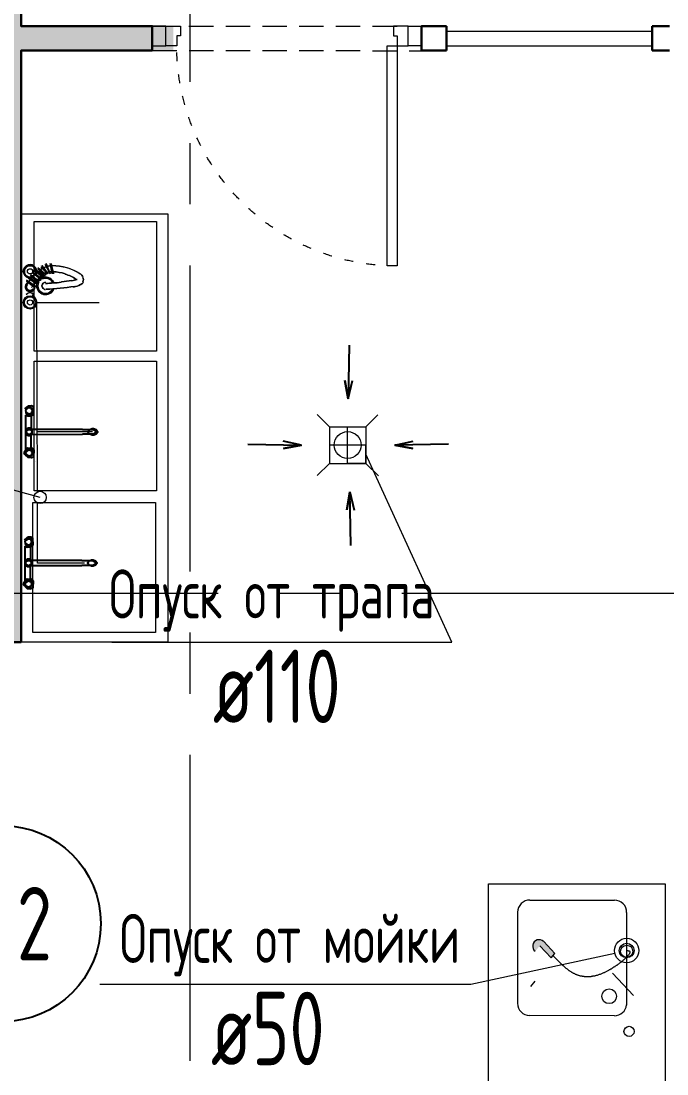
# Model space of a CAD drawing. Header units: millimetres. Extents: x -8689834 to 9419935, y -284943 to 166066.
# Drawn here: x -203923 to -201284, y 110637 to 114938 of the extents above; entities that cross this region are included whole.
import ezdxf
from ezdxf import colors
from ezdxf.entities.mleader import LeaderData, LeaderLine
from ezdxf.enums import TextEntityAlignment as Align
from ezdxf.math import Vec2, Vec3

# ---------------------------------------------------------------- set-up
doc = ezdxf.new("R2010")
doc.units = ezdxf.units.MM
doc.header["$MEASUREMENT"] = 0
for name, pattern in [('ACAD_ISO03W100', [30, 12, -18]), ('ADSK_Штриховая_ш2 п1', [3, 2, -1]), ('CENTER', [2, 1.25, -0.25, 0.25, -0.25])]:
    doc.linetypes.add(name, pattern=pattern)
doc.layers.get('0').update_dxf_attribs({"color": 250, "lineweight": 9})
for name, color, linetype, lineweight in [('АР_Двери', 175, 'Continuous', 18), ('АР_Маркер экспликации', 239, 'Continuous', 13), ('АР_Номер помещения', 1, 'Continuous', 25), ('АР_Оси', 195, 'Continuous', 9), ('АР_Отметки', 250, 'Continuous', 15), ('АР_Перегородки газоблок', 165, 'Continuous', 30), ('АР_Перегородки газоблок_Штрих', 165, 'Continuous', 5), ('АР_Помещения_площадь', 19, 'Continuous', 9), ('АР_тонкая линия', 250, 'Continuous', 0), ('ВК_канализация', 32, 'Continuous', 30), ('Оборудование пищеблок', 250, 'Continuous', 5), ('ТХ_пищеблок', 30, 'Continuous', 20)]:
    doc.layers.add(name, color=color, linetype=linetype, lineweight=lineweight)
doc.layers.add('ТХ_ВК_трапы', color=5, linetype='Continuous')
doc.styles.add('ISOCPEUR', font='isocpeur.ttf', dxfattribs={"width": 0.7})
doc.styles.get("Standard").update_dxf_attribs({"font": 'isocpeur.ttf', "width": 0.7})

# ---------------------------------------------------------------- blocks, each defined once
blk = doc.blocks.new('*U54')
at = {"layer": 'АР_Номер помещения', "color": 7}
blk.add_circle((-5584.6, -1809.9), 400, dxfattribs=at)
at = {"layer": 'АР_Помещения_площадь', "color": 7}
blk.add_line((-2993.7, -3156.3), (-3416, -3156.3), dxfattribs=at)
at = {"color": 7, "style": 'ISOCPEUR', "width": 0.7, "flags": 1}
blk.add_attdef('КАТЕГОРИЯ', (-499.2, -2092.2), '', height=250, dxfattribs=at)
at = {"layer": 'АР_Номер помещения', "color": 7, "style": 'ISOCPEUR', "width": 0.7}
blk.add_attdef('НОМЕР_ПОМЕЩЕНИЯ', text='', height=300, dxfattribs=at).set_placement((-5584.6, -1809.9), align=Align.MIDDLE_CENTER)
at = {"layer": 'АР_Помещения_площадь', "color": 7, "lineweight": 30, "width": 0.7, "flags": 104}
blk.add_attdef('ИМЯ_ПОМЕЩЕНИЯ', text='', height=100, dxfattribs=at).set_placement((157.6, 1217.1), align=Align.MIDDLE_CENTER)
at = {"layer": 'АР_Помещения_площадь', "color": 7, "style": 'ISOCPEUR', "width": 0.7}
blk.add_attdef('ПЛОЩАДЬ_ПОМЕЩЕНИЯ', text='', height=200, dxfattribs=at).set_placement((-2988.8, -2909.8), align=Align.MIDDLE_RIGHT)
blk = doc.blocks.new('*U727')
for points in [[(0, 0), (0, -80), (55, -80), (55, 0), (0, 0)], [(55, -80), (55, 0), (115, 0), (115, -40), (100, -40), (100, -80), (55, -80)], [(1045, -80), (1045, 0), (985, 0), (985, -40), (1000, -40), (1000, -80), (1045, -80)], [(1100, 0), (1100, -80), (1045, -80), (1045, 0), (1100, 0)]]:
    blk.add_lwpolyline(points)
blk.add_lwpolyline([(100, -80), (100, -980), (140, -980), (140, -80)], close=True)
at = {"linetype": 'ACAD_ISO03W100', "ltscale": 3}
blk.add_arc((100, -80), 900, 270, 0, dxfattribs=at)
blk = doc.blocks.new('A$C8adc73d5')
at = {"layer": 'Оборудование пищеблок', "color": 217, "true_color": 0x93278f}
for points in [[(1750, 0), (0, 0), (0, 600), (1750, 600)], [(570.1, 51.5), (40.1, 51.5), (40.1, 551.5), (570.1, 551.5)], [(1148.2, 46.9), (618.2, 46.9), (618.2, 546.9), (1148.2, 546.9)], [(1719.4, 46.3), (1189.4, 46.3), (1189.4, 546.3), (1719.4, 546.3)]]:
    blk.add_lwpolyline(points, close=True, dxfattribs=at)
blk = doc.blocks.new('_DotSmall')
at = {"color": 0, "linetype": 'ByBlock', "const_width": 0.5}
blk.add_lwpolyline([(-0.0625, 0, 1), (0.0625, 0, 1)], format="xyb", close=True, dxfattribs=at)
blk = doc.blocks.new('Трап ТХ')
at = {"layer": 'ТХ_ВК_трапы', "color": 5, "lineweight": 0}
for p, q in [((305243.2, -196674.3), (305292.9, -196724.5)), ((305491.2, -196675.5), (305442.2, -196724.5)), ((305292.9, -196724.5), (305292.9, -196874.5)), ((305292.9, -196724.5), (305442.2, -196724.5)), ((305367.6, -196874.5), (305367.6, -196724.5)), ((305442.2, -196724.5), (305442.2, -196874.5)), ((305442.2, -196799.5), (305292.9, -196799.5)), ((305442.2, -196874.5), (305442.2, -196799.5)), ((305243.2, -196924.3), (305292.9, -196874.5)), ((305292.9, -196874.5), (305442.2, -196874.5)), ((305442.2, -196874.5), (305367.6, -196874.5)), ((305493.2, -196925.5), (305442.2, -196874.5))]:
    blk.add_line(p, q, dxfattribs=at)
blk = doc.blocks.new('A$C985b353d')
at = {"layer": 'ТХ_ВК_трапы', "ltscale": 100}
for p, q in [((6.4, 408.7), (2.2, 189.2)), ((2.2, 189.2), (-11.2, 263.5)), ((-11.2, 263.5), (2.2, 189.2)), ((2.2, 189.2), (19.8, 264.3)), ((-407.4, 3.3), (-187.9, -0.9)), ((-187.9, -0.9), (-263, 16.7)), ((192.3, -0.9), (267.4, 16.7)), ((411.8, 3.3), (192.3, -0.9)), ((-187.9, -0.9), (-262.2, -14.3)), ((-262.2, -14.3), (-187.9, -0.9)), ((192.3, -0.9), (266.6, -14.3)), ((266.6, -14.3), (192.3, -0.9)), ((9.7, -190.8), (-3.8, -265.2)), ((-3.8, -265.2), (9.7, -190.8)), ((13.8, -410.3), (9.7, -190.8)), ((9.7, -190.8), (27.3, -265.9))]:
    blk.add_line(p, q, dxfattribs=at)

msp = doc.modelspace()

# ---------------------------------------------------------------- hatches: boundary and pattern name
at = {"layer": 'АР_Перегородки газоблок_Штрих', "ltscale": 100}
h = msp.add_hatch(dxfattribs=at)
h.set_pattern_fill('AR-CONC', scale=30)
h.set_pattern_definition([(50, (0.09, 1576.72), (215.17805, -18.82564), [22.5, -247.5]), (355, (0.09, 1576.72), (-41.6254, 225.65764), [18, -198]), (100.45144, (18.02, 1575.15), (173.55265, 206.832), [19.12206, -210.34263]), (46.1842, (0.09, 1636.72), (320.1724, -49.65578), [33.75, -371.25]), (96.63564, (26.77, 1632.6), (280.3986, 292.2356), [28.6831, -315.51413]), (351.18416, (0.09, 1636.72), (280.3986, 292.2356), [27, -297]), (21, (30.1, 1621.72), (179.07212, -120.78567), [22.5, -247.5]), (326, (30.1, 1621.72), (72.9946, 217.54501), [18, -198]), (71.45144, (45.02, 1611.66), (252.06671, 96.75935), [19.12206, -210.34263]), (37.5, (0.09, 1576.72), (3.647957, 99.868156), [0, -195.6, 0, -201, 0, -198.75]), (7.5, (0.09, 1576.72), (78.92086, 118.323514), [0, -114.6, 0, -191.1, 0, -75.75]), (327.5, (-66.81, 1576.72), (160.14673, -6.766462), [0, -75, 0, -234, 0, -310.5]), (317.5, (-96.8, 1576.72), (174.95585, 30.031495), [0, -97.5, 0, -155.4, 0, -220.5])])
h.paths.add_polyline_path([(-201293.3, 117094.4), (-201947.8, 117094.3), (-201947.8, 116994.3), (-201293.3, 116994.4)])
h.paths.add_polyline_path([(-203077.8, 117094.3), (-204022.7, 117094.3), (-204022.7, 114793.8), (-205930.8, 114793.8), (-205930.8, 114693.8), (-204022.7, 114693.8), (-204022.7, 112500.4), (-206033.9, 112500.7), (-206033.9, 112400.7), (-203922.6, 112400.4), (-203922.7, 114817.8), (-203300.3, 114817.8), (-203300.3, 114917.8), (-203922.6, 114917.8), (-203922.6, 116994.3), (-203077.8, 116994.3)])
at = {"layer": 'ТХ_пищеблок', "linetype": 'Continuous', "lineweight": 0}
msp.add_hatch(color=7, dxfattribs=at).paths.add_polyline_path([(-201786.7, 111176.5, 1.103083), (-201821.9, 111137.8), (-201803.3, 111160.1), (-201757.3, 111111.3), (-201741.4, 111128.6)])

# ---------------------------------------------------------------- linework, layer by layer
at = {"ltscale": 500}
msp.add_lwpolyline([(-203600.4, 111003.1), (-202085.1, 111003.1), (-201497.2, 111130.3)], dxfattribs=at)
at = {"layer": 'АР_Оси', "color": 7, "linetype": 'CENTER', "ltscale": 1000}
for p, q in [((-203233.8, 135939.9), (-203233.8, 80207.5)), ((-224367.6, 112600.7), (-141189.2, 112600.7))]:
    msp.add_line(p, q, dxfattribs=at)
at = {"layer": 'АР_Перегородки газоблок', "color": 7, "lineweight": 13, "ltscale": 100}
for p, q in [((-202185.3, 114897.8, 0), (-201341.9, 114897.8, 0)), ((-201344.2, 114835.3, 0), (-202185.3, 114835.3, 0))]:
    msp.add_line(p, q, dxfattribs=at)
at = {"layer": 'АР_Перегородки газоблок', "color": 7, "ltscale": 100}
msp.add_line((-203922.7, 112400.4), (-206033.9, 112400.7), dxfattribs=at)
at = {"layer": 'АР_Перегородки газоблок', "color": 7, "ltscale": 100, "elevation": 0}
for points in [[(-203922.7, 116994.3), (-203922.7, 114917.8), (-203386.6, 114917.8), (-203386.6, 114817.8)], [(-202184.2, 114917.8), (-202286.6, 114917.8), (-202286.6, 114817.8)], [(-202184.2, 114917.8), (-202184.2, 114817.8)], [(-201344.2, 114917.8), (-201344.2, 114817.8)], [(-201344.2, 114917.8), (-201273.4, 114917.8)], [(-203922.7, 112400.4), (-203922.7, 114817.8), (-203386.6, 114817.8)], [(-202286.6, 114817.8), (-202184.2, 114817.8)], [(-201344.2, 114817.8), (-201273.4, 114817.8)]]:
    msp.add_lwpolyline(points, dxfattribs=at)
at = {"layer": 'АР_тонкая линия', "color": 7, "linetype": 'ADSK_Штриховая_ш2 п1', "ltscale": 50}
for p, q in [((-203386.7, 114917.8, 0), (-202190.3, 114917.6, 0)), ((-203386.6, 114817.8, 0), (-202190.3, 114817.4, 0))]:
    msp.add_line(p, q, dxfattribs=at)
at = {"layer": 'ВК_канализация', "color": 30, "lineweight": 13, "ltscale": 500, "true_color": 0xf26722}
for points in [[(-203856.1, 113014.9), (-203858.7, 113789), (-203603.3, 113789)], [(-203631.2, 113260.2), (-203857, 113259.5)], [(-203663.3, 112723.6), (-203855.2, 112723.6), (-203856, 112970.7)]]:
    msp.add_lwpolyline(points, dxfattribs=at)
at = {"layer": 'ВК_канализация', "color": 18, "lineweight": 13, "ltscale": 500, "true_color": 0x000000}
for points in [[(-203552.3, 112400.6), (-202162.1, 112400.6), (-202513.9, 113168.5)], [(-203845.2, 112992.4), (-204281.8, 113112.2), (-205797.1, 113112.2)]]:
    msp.add_lwpolyline(points, dxfattribs=at)
at = {"layer": 'ВК_канализация', "color": 30, "lineweight": 13, "ltscale": 500, "true_color": 0xf26722}
for centre, radius in [((-202588.5, 113206), 55), ((-203845.2, 112992.4), 25), ((-201448.2, 111137.7), 25)]:
    msp.add_circle(centre, radius, dxfattribs=at)
at = {"layer": 'ТХ_пищеблок', "color": 7, "linetype": 'ByBlock', "lineweight": -2, "ltscale": 100}
for p, q in [((-203906.9, 113353.9), (-203893.8, 113364.9)), ((-203906.9, 113353.9), (-203893.8, 113364.9)), ((-203904.9, 113349.9), (-203880.8, 113365.9)), ((-203904.9, 113349.9), (-203880.8, 113365.9)), ((-203894.8, 113360.9), (-203903.9, 113350.9)), ((-203894.8, 113360.9), (-203903.9, 113350.9)), ((-203894.8, 113360.9), (-203884.8, 113360.9)), ((-203894.8, 113360.9), (-203884.8, 113360.9)), ((-203880.8, 113365.9), (-203893.8, 113364.9)), ((-203874.9, 113350.9), (-203884.8, 113360.9)), ((-203874.9, 113350.9), (-203884.8, 113360.9)), ((-203871.8, 113362.9), (-203880.8, 113365.9)), ((-203871.8, 113362.9), (-203880.8, 113365.9)), ((-203870.9, 113332.8), (-203871.8, 113362.9)), ((-203870.9, 113332.8), (-203871.8, 113362.9)), ((-203883.9, 113327.9), (-203903.9, 113341.9)), ((-203903.9, 113341.9), (-203901.9, 113330.9)), ((-203883.9, 113327.9), (-203903.9, 113341.9)), ((-203903.9, 113341.9), (-203901.9, 113330.9)), ((-203903.9, 113338.9), (-203894.9, 113328.9)), ((-203903.9, 113338.9), (-203894.9, 113328.9)), ((-203903.9, 113328.9), (-203894.9, 113324.9)), ((-203903.9, 113328.9), (-203894.9, 113324.9)), ((-203903.8, 113190.8), (-203903.9, 113328.9)), ((-203901.9, 113330.9), (-203892.9, 113325.9)), ((-203901.9, 113330.9), (-203892.9, 113325.9)), ((-203894.9, 113328.9), (-203884.9, 113328.9)), ((-203894.9, 113328.9), (-203884.9, 113328.9)), ((-203894.9, 113324.9), (-203883.9, 113325.9)), ((-203894.9, 113324.9), (-203883.9, 113325.9)), ((-203892.9, 113325.9), (-203883.9, 113327.9)), ((-203892.9, 113325.9), (-203883.9, 113327.9)), ((-203884.9, 113328.9), (-203874.9, 113338.9)), ((-203884.9, 113328.9), (-203874.9, 113338.9)), ((-203883.9, 113327.9), (-203880.9, 113324.9)), ((-203883.9, 113327.9), (-203880.9, 113324.9)), ((-203880.9, 113324.9), (-203883.9, 113325.9)), ((-203880.9, 113324.9), (-203883.9, 113325.9)), ((-203881.2, 113325), (-203881.2, 113269.9)), ((-203880.9, 113324.9), (-203870.9, 113332.8)), ((-203880.9, 113324.9), (-203870.9, 113332.8)), ((-203874.9, 113338.9), (-203874.9, 113350.9)), ((-203874.9, 113338.9), (-203874.9, 113350.9)), ((-203896, 113271.9), (-203903, 113264.9)), ((-203896, 113271.9), (-203903, 113264.9)), ((-203893, 113269.9), (-203903, 113262.9)), ((-203893, 113269.9), (-203903, 113262.9)), ((-203895, 113274.9), (-203902, 113265.9)), ((-203895, 113274.9), (-203902, 113265.9)), ((-203885, 113271.9), (-203896, 113271.9)), ((-203885, 113271.9), (-203896, 113271.9)), ((-203885, 113274.9), (-203895, 113274.9)), ((-203885, 113274.9), (-203895, 113274.9)), ((-203893.1, 113269.9), (-203887.2, 113269.9)), ((-203887.2, 113269.9), (-203878, 113262.9)), ((-203878, 113265.9), (-203885, 113274.9)), ((-203878, 113265.9), (-203885, 113274.9)), ((-203878, 113264.9), (-203885, 113271.9)), ((-203878, 113264.9), (-203885, 113271.9)), ((-203672.2, 113270), (-203881.1, 113269.9)), ((-203672.2, 113270), (-203628.2, 113270.1)), ((-203648.1, 113262.1), (-203642.1, 113269.1)), ((-203642.1, 113269.1), (-203632.2, 113273.1)), ((-203632.2, 113273.1), (-203626.2, 113273.1)), ((-203628.2, 113270.1), (-203616.1, 113263.1)), ((-203626.2, 113273.1), (-203616.1, 113269.1)), ((-203616.1, 113269.1), (-203610.1, 113262.1)), ((-203903, 113264.9), (-203903, 113254.9)), ((-203903, 113264.9), (-203903, 113254.9)), ((-203903, 113256.9), (-203893.1, 113249.9)), ((-203903, 113256.9), (-203893.1, 113249.9)), ((-203903, 113254.9), (-203896.1, 113247.9)), ((-203903, 113254.9), (-203896.1, 113247.9)), ((-203902, 113265.9), (-203902, 113253.9)), ((-203902, 113265.9), (-203902, 113253.9)), ((-203902, 113253.9), (-203895.1, 113244.9)), ((-203902, 113253.9), (-203895.1, 113244.9)), ((-203896.1, 113247.9), (-203885.1, 113247.9)), ((-203896.1, 113247.9), (-203885.1, 113247.9)), ((-203895.1, 113244.9), (-203885.1, 113244.9)), ((-203895.1, 113244.9), (-203885.1, 113244.9)), ((-203893.1, 113249.9), (-203887.2, 113249.9)), ((-203887.2, 113249.9), (-203878, 113256.9)), ((-203885.1, 113247.9), (-203878, 113254.9)), ((-203885.1, 113247.9), (-203878, 113254.9)), ((-203885.1, 113244.9), (-203878, 113253.9)), ((-203885.1, 113244.9), (-203878, 113253.9)), ((-203881.2, 113249.9), (-203672.1, 113250)), ((-203881.1, 113194.7), (-203881.2, 113249.9)), ((-203878, 113253.9), (-203878, 113265.9)), ((-203878, 113253.9), (-203878, 113265.9)), ((-203628.1, 113250.1), (-203672.1, 113250)), ((-203648.1, 113258.1), (-203648.1, 113262.1)), ((-203642.1, 113251.1), (-203648.1, 113258.1)), ((-203632.1, 113247.1), (-203642.1, 113251.1)), ((-203626.1, 113247.1), (-203632.1, 113247.1)), ((-203616.1, 113257.1), (-203628.1, 113250.1)), ((-203616.1, 113251.1), (-203626.1, 113247.1)), ((-203616.1, 113263.1), (-203616.1, 113257.1)), ((-203610.1, 113258.1), (-203616.1, 113251.1)), ((-203610.1, 113262.1), (-203610.1, 113258.1)), ((-203903.8, 113190.8), (-203907.7, 113179.8)), ((-203903.8, 113190.8), (-203907.7, 113179.8)), ((-203903.8, 113190.8), (-203894.8, 113194.8)), ((-203903.8, 113190.8), (-203894.8, 113194.8)), ((-203883.8, 113191.8), (-203903.7, 113177.8)), ((-203883.8, 113191.8), (-203903.7, 113177.8)), ((-203903.7, 113180.8), (-203894.8, 113190.8)), ((-203903.7, 113180.8), (-203894.8, 113190.8)), ((-203903.7, 113177.8), (-203901.8, 113188.8)), ((-203903.7, 113177.8), (-203901.8, 113188.8)), ((-203901.8, 113188.8), (-203892.8, 113193.8)), ((-203901.8, 113188.8), (-203892.8, 113193.8)), ((-203894.8, 113194.8), (-203883.8, 113193.8)), ((-203894.8, 113194.8), (-203883.8, 113193.8)), ((-203894.8, 113190.8), (-203884.8, 113190.8)), ((-203894.8, 113190.8), (-203884.8, 113190.8)), ((-203892.8, 113193.8), (-203883.8, 113191.8)), ((-203892.8, 113193.8), (-203883.8, 113191.8)), ((-203884.8, 113190.8), (-203874.7, 113180.9)), ((-203884.8, 113190.8), (-203874.7, 113180.9)), ((-203880.8, 113194.9), (-203883.8, 113193.8)), ((-203883.8, 113191.8), (-203880.8, 113194.9)), ((-203880.8, 113194.9), (-203883.8, 113193.8)), ((-203883.8, 113191.8), (-203880.8, 113194.9)), ((-203880.8, 113194.9), (-203870.8, 113186.9)), ((-203880.8, 113194.9), (-203870.8, 113186.9)), ((-203870.8, 113186.9), (-203871.7, 113156.9)), ((-203870.8, 113186.9), (-203871.7, 113156.9)), ((-203910.7, 113170.7), (-203907.7, 113179.8)), ((-203910.7, 113170.7), (-203907.7, 113179.8)), ((-203906.7, 113165.8), (-203910.7, 113170.7)), ((-203906.7, 113165.8), (-203910.7, 113170.7)), ((-203906.7, 113165.8), (-203903.7, 113167.8)), ((-203906.7, 113165.8), (-203903.7, 113167.8)), ((-203906.7, 113165.8), (-203893.7, 113154.8)), ((-203906.7, 113165.8), (-203893.7, 113154.8)), ((-203905.7, 113176.8), (-203903.7, 113177.8)), ((-203905.7, 113176.8), (-203903.7, 113177.8)), ((-203905.7, 113176.8), (-203904.7, 113169.8)), ((-203905.7, 113176.8), (-203904.7, 113169.8)), ((-203904.7, 113169.8), (-203880.7, 113153.9)), ((-203903.7, 113167.8), (-203904.7, 113169.8)), ((-203904.7, 113169.8), (-203880.7, 113153.9)), ((-203903.7, 113167.8), (-203904.7, 113169.8)), ((-203903.7, 113168.8), (-203903.7, 113180.8)), ((-203903.7, 113168.8), (-203903.7, 113180.8)), ((-203894.7, 113158.8), (-203903.7, 113168.8)), ((-203894.7, 113158.8), (-203903.7, 113168.8)), ((-203894.7, 113158.8), (-203884.7, 113158.8)), ((-203894.7, 113158.8), (-203884.7, 113158.8)), ((-203880.7, 113153.9), (-203893.7, 113154.8)), ((-203874.7, 113168.9), (-203884.7, 113158.8)), ((-203874.7, 113168.9), (-203884.7, 113158.8)), ((-203871.7, 113156.9), (-203880.7, 113153.9)), ((-203871.7, 113156.9), (-203880.7, 113153.9)), ((-203874.7, 113180.9), (-203874.7, 113168.9)), ((-203874.7, 113180.9), (-203874.7, 113168.9)), ((-203909.4, 112818.4), (-203896.4, 112829.4)), ((-203909.4, 112818.4), (-203896.4, 112829.4)), ((-203907.4, 112814.4), (-203883.4, 112830.4)), ((-203907.4, 112814.4), (-203883.4, 112830.4)), ((-203897.4, 112825.4), (-203906.4, 112815.4)), ((-203897.4, 112825.4), (-203906.4, 112815.4)), ((-203886.5, 112792.4), (-203906.4, 112806.4)), ((-203906.4, 112806.4), (-203904.5, 112795.4)), ((-203886.5, 112792.4), (-203906.4, 112806.4)), ((-203906.4, 112806.4), (-203904.5, 112795.4)), ((-203906.4, 112803.4), (-203897.5, 112793.4)), ((-203906.4, 112803.4), (-203897.5, 112793.4)), ((-203904.5, 112795.4), (-203895.5, 112790.4)), ((-203904.5, 112795.4), (-203895.5, 112790.4)), ((-203897.4, 112825.4), (-203887.4, 112825.4)), ((-203897.4, 112825.4), (-203887.4, 112825.4)), ((-203883.4, 112830.4), (-203896.4, 112829.4)), ((-203887.5, 112793.4), (-203877.4, 112803.4)), ((-203887.5, 112793.4), (-203877.4, 112803.4)), ((-203877.4, 112815.4), (-203887.4, 112825.4)), ((-203877.4, 112815.4), (-203887.4, 112825.4)), ((-203883.5, 112789.4), (-203873.5, 112797.4)), ((-203883.5, 112789.4), (-203873.5, 112797.4)), ((-203874.4, 112827.4), (-203883.4, 112830.4)), ((-203874.4, 112827.4), (-203883.4, 112830.4)), ((-203877.4, 112803.4), (-203877.4, 112815.4)), ((-203877.4, 112803.4), (-203877.4, 112815.4)), ((-203873.5, 112797.4), (-203874.4, 112827.4)), ((-203873.5, 112797.4), (-203874.4, 112827.4)), ((-203906.5, 112793.4), (-203897.5, 112789.4)), ((-203906.5, 112793.4), (-203897.5, 112789.4)), ((-203906.3, 112655.3), (-203906.5, 112793.4)), ((-203897.5, 112793.4), (-203887.5, 112793.4)), ((-203897.5, 112793.4), (-203887.5, 112793.4)), ((-203897.5, 112789.4), (-203886.5, 112790.4)), ((-203897.5, 112789.4), (-203886.5, 112790.4)), ((-203895.5, 112790.4), (-203886.5, 112792.4)), ((-203895.5, 112790.4), (-203886.5, 112792.4)), ((-203886.5, 112792.4), (-203883.5, 112789.4)), ((-203886.5, 112792.4), (-203883.5, 112789.4)), ((-203883.5, 112789.4), (-203886.5, 112790.4)), ((-203883.5, 112789.4), (-203886.5, 112790.4)), ((-203883.8, 112789.5), (-203883.7, 112734.4)), ((-203898.6, 112736.4), (-203905.6, 112729.4)), ((-203898.6, 112736.4), (-203905.6, 112729.4)), ((-203895.6, 112734.4), (-203905.6, 112727.4)), ((-203895.6, 112734.4), (-203905.6, 112727.4)), ((-203905.6, 112729.4), (-203905.6, 112719.4)), ((-203905.6, 112729.4), (-203905.6, 112719.4)), ((-203905.6, 112721.4), (-203895.6, 112714.4)), ((-203905.6, 112721.4), (-203895.6, 112714.4)), ((-203905.6, 112719.4), (-203898.6, 112712.4)), ((-203905.6, 112719.4), (-203898.6, 112712.4)), ((-203897.6, 112739.4), (-203904.6, 112730.4)), ((-203897.6, 112739.4), (-203904.6, 112730.4)), ((-203904.6, 112730.4), (-203904.6, 112718.4)), ((-203904.6, 112730.4), (-203904.6, 112718.4)), ((-203904.6, 112718.4), (-203897.6, 112709.4)), ((-203904.6, 112718.4), (-203897.6, 112709.4)), ((-203887.6, 112736.4), (-203898.6, 112736.4)), ((-203887.6, 112736.4), (-203898.6, 112736.4)), ((-203898.6, 112712.4), (-203887.6, 112712.4)), ((-203898.6, 112712.4), (-203887.6, 112712.4)), ((-203887.6, 112739.4), (-203897.6, 112739.4)), ((-203887.6, 112739.4), (-203897.6, 112739.4)), ((-203897.6, 112709.4), (-203887.6, 112709.4)), ((-203897.6, 112709.4), (-203887.6, 112709.4)), ((-203895.6, 112734.5), (-203889.8, 112734.5)), ((-203895.6, 112714.4), (-203889.8, 112714.4)), ((-203889.8, 112734.5), (-203880.6, 112727.5)), ((-203889.8, 112714.4), (-203880.6, 112721.5)), ((-203880.6, 112730.4), (-203887.6, 112739.4)), ((-203880.6, 112730.4), (-203887.6, 112739.4)), ((-203880.6, 112729.4), (-203887.6, 112736.4)), ((-203880.6, 112729.4), (-203887.6, 112736.4)), ((-203887.6, 112712.4), (-203880.6, 112719.4)), ((-203887.6, 112712.4), (-203880.6, 112719.4)), ((-203887.6, 112709.4), (-203880.6, 112718.4)), ((-203887.6, 112709.4), (-203880.6, 112718.4)), ((-203674.7, 112734.6), (-203883.7, 112734.4)), ((-203883.7, 112714.4), (-203674.7, 112714.6)), ((-203883.7, 112659.3), (-203883.7, 112714.4)), ((-203880.6, 112718.4), (-203880.6, 112730.4)), ((-203880.6, 112718.4), (-203880.6, 112730.4)), ((-203674.7, 112734.6), (-203630.7, 112734.6)), ((-203630.7, 112714.6), (-203674.7, 112714.6)), ((-203650.7, 112726.6), (-203644.7, 112733.6)), ((-203650.7, 112722.6), (-203650.7, 112726.6)), ((-203644.7, 112715.6), (-203650.7, 112722.6)), ((-203644.7, 112733.6), (-203634.7, 112737.6)), ((-203634.7, 112711.6), (-203644.7, 112715.6)), ((-203634.7, 112737.6), (-203628.7, 112737.6)), ((-203628.7, 112711.6), (-203634.7, 112711.6)), ((-203630.7, 112734.6), (-203618.7, 112727.6)), ((-203618.7, 112721.6), (-203630.7, 112714.6)), ((-203628.7, 112737.6), (-203618.7, 112733.6)), ((-203618.7, 112715.6), (-203628.7, 112711.6)), ((-203618.7, 112733.6), (-203612.7, 112726.6)), ((-203618.7, 112727.6), (-203618.7, 112721.6)), ((-203612.7, 112722.6), (-203618.7, 112715.6)), ((-203612.7, 112726.6), (-203612.7, 112722.6)), ((-203913.3, 112635.3), (-203910.3, 112644.3)), ((-203913.3, 112635.3), (-203910.3, 112644.3)), ((-203909.3, 112630.3), (-203913.3, 112635.3)), ((-203909.3, 112630.3), (-203913.3, 112635.3)), ((-203906.3, 112655.3), (-203910.3, 112644.3)), ((-203906.3, 112655.3), (-203910.3, 112644.3)), ((-203909.3, 112630.3), (-203906.3, 112632.3)), ((-203909.3, 112630.3), (-203906.3, 112632.3)), ((-203909.3, 112630.3), (-203896.2, 112619.3)), ((-203909.3, 112630.3), (-203896.2, 112619.3)), ((-203908.3, 112641.3), (-203906.3, 112642.3)), ((-203908.3, 112641.3), (-203906.3, 112642.3)), ((-203908.3, 112641.3), (-203907.3, 112634.3)), ((-203908.3, 112641.3), (-203907.3, 112634.3)), ((-203907.3, 112634.3), (-203883.2, 112618.4)), ((-203906.3, 112632.3), (-203907.3, 112634.3)), ((-203907.3, 112634.3), (-203883.2, 112618.4)), ((-203906.3, 112632.3), (-203907.3, 112634.3)), ((-203906.3, 112655.3), (-203897.4, 112659.3)), ((-203906.3, 112655.3), (-203897.4, 112659.3)), ((-203886.3, 112656.4), (-203906.3, 112642.3)), ((-203886.3, 112656.4), (-203906.3, 112642.3)), ((-203906.3, 112645.3), (-203897.3, 112655.3)), ((-203906.3, 112645.3), (-203897.3, 112655.3)), ((-203906.3, 112642.3), (-203904.3, 112653.3)), ((-203906.3, 112642.3), (-203904.3, 112653.3)), ((-203906.3, 112633.3), (-203906.3, 112645.3)), ((-203906.3, 112633.3), (-203906.3, 112645.3)), ((-203897.2, 112623.3), (-203906.3, 112633.3)), ((-203897.2, 112623.3), (-203906.3, 112633.3)), ((-203904.3, 112653.3), (-203895.4, 112658.3)), ((-203904.3, 112653.3), (-203895.4, 112658.3)), ((-203897.4, 112659.3), (-203886.4, 112658.4)), ((-203897.4, 112659.3), (-203886.4, 112658.4)), ((-203897.3, 112655.3), (-203887.3, 112655.4)), ((-203897.3, 112655.3), (-203887.3, 112655.4)), ((-203897.2, 112623.3), (-203887.2, 112623.4)), ((-203897.2, 112623.3), (-203887.2, 112623.4)), ((-203895.4, 112658.3), (-203886.3, 112656.4)), ((-203895.4, 112658.3), (-203886.3, 112656.4)), ((-203887.3, 112655.4), (-203877.3, 112645.4)), ((-203887.3, 112655.4), (-203877.3, 112645.4)), ((-203877.3, 112633.4), (-203887.2, 112623.4)), ((-203877.3, 112633.4), (-203887.2, 112623.4)), ((-203883.4, 112659.4), (-203886.4, 112658.4)), ((-203883.4, 112659.4), (-203886.4, 112658.4)), ((-203886.3, 112656.4), (-203883.4, 112659.4)), ((-203886.3, 112656.4), (-203883.4, 112659.4)), ((-203883.4, 112659.4), (-203873.3, 112651.4)), ((-203883.4, 112659.4), (-203873.3, 112651.4)), ((-203877.3, 112645.4), (-203877.3, 112633.4)), ((-203877.3, 112645.4), (-203877.3, 112633.4)), ((-203873.3, 112651.4), (-203874.2, 112621.4)), ((-203873.3, 112651.4), (-203874.2, 112621.4)), ((-203883.2, 112618.4), (-203896.2, 112619.3)), ((-203874.2, 112621.4), (-203883.2, 112618.4)), ((-203874.2, 112621.4), (-203883.2, 112618.4))]:
    msp.add_line(p, q, dxfattribs=at)
at = {"layer": 'ТХ_пищеблок', "color": 7, "linetype": 'Continuous', "lineweight": 0}
for p, q in [((-201844.1, 111347.3), (-201497.8, 111346.7)), ((-201893.7, 111297.4), (-201894.3, 110925.3)), ((-201448.3, 111296.8), (-201448.9, 110918.2)), ((-201757.3, 111111.3), (-201803.3, 111160.1)), ((-201741.4, 111128.6), (-201787.4, 111177.4)), ((-201757.3, 111111.3), (-201741.4, 111128.6)), ((-201420.1, 110956.6), (-201506.2, 111048.1)), ((-201840.4, 110993.3), (-201821.8, 111015.6)), ((-201498.6, 110874.6), (-201844.3, 110875.2))]:
    msp.add_line(p, q, dxfattribs=at)
at = {"layer": 'ТХ_пищеблок', "color": 7, "lineweight": 0}
for points in [[(-203858.7, 113914.7, 3.349514), (-203876.3, 113890.2, -3.349514)], [(-203863.1, 113918.4, 2.5734), (-203881.6, 113893, -2.5734)], [(-203866.4, 113903.6, 0.121122), (-203863, 113914.1, -0.121122)], [(-203846.2, 113918.9, 0.021049), (-203854.3, 113912.3, -0.021049)], [(-203834.7, 113929.1, 0.030446), (-203844.1, 113923.5, -0.030446)], [(-203818, 113935.6, 0.038822), (-203831.2, 113930.8, -0.038822)], [(-203798.6, 113938.9, 0.043708), (-203814.3, 113936.6, -0.043708)], [(-203742.2, 113906.2, 0.073497), (-203792.9, 113913.7, -0.073497)], [(-203893, 113870.2, 1.879148), (-203867.2, 113851.9, -1.879148)], [(-203878, 113892.1, 0.006878), (-203883.8, 113884.4, -0.006878)], [(-203877, 113894.5, 0.111571), (-203868.7, 113900.5, -0.111571)], [(-203869.7, 113902.6, 0.006867), (-203875.7, 113895.1, -0.006867)], [(-203857.1, 113909.8, 0.020071), (-203864.2, 113902.6, -0.020071)], [(-203853.1, 113875.8, 0.071497), (-203857.3, 113866.4, -0.071497)], [(-203849.6, 113873.5, 1.108707), (-203793, 113845.6, -1.108707)], [(-203843.4, 113886, 0.071236), (-203850.8, 113879, -0.071236)], [(-203840.4, 113882.9, 0.075801), (-203847.5, 113876.5, -0.075801)], [(-203790.5, 113872.6, 0.423103), (-203839.7, 113888.3, -0.423103)], [(-203794.7, 113871.4, 0.413779), (-203837.5, 113884.7, -0.413779)], [(-203822.7, 113871.4, 1.000049), (-203822.7, 113841.8, -1.000049)], [(-203822.7, 113866.2, 0.008531), (-203759.1, 113871, -0.008531)], [(-203757.5, 113873.4, 0.021688), (-203715.8, 113879.1, -0.021688)], [(-203697.6, 113883.7, 0.086562), (-203743.2, 113904.6, -0.086562)], [(-203714.9, 113877.3, 0.048642), (-203693.9, 113883, -0.048642)], [(-203678.1, 113862.3, 0.128446), (-203668.1, 113871.9, -0.128446)], [(-203670.8, 113872.6, 0.263202), (-203670.7, 113891.3, -0.263202)], [(-203895, 113869.2, 1.639573), (-203867.3, 113849.7, -1.639573)], [(-203870.9, 113821.4, 0.502962), (-203901.5, 113821.4, -0.502962)], [(-203858.2, 113862.6, 0.921844), (-203788.7, 113845, -0.921844)], [(-203820.2, 113842.6, 0.030153), (-203705.8, 113854.5, -0.030153)], [(-203708.1, 113851.8, 0.076793), (-203679.4, 113861.5, -0.076793)]]:
    msp.add_lwpolyline(points, format="xyb", close=True, dxfattribs=at)
for points in [[(-203841.8, 113888.3), (-203875.6, 113913.7)], [(-203867.2, 113917.9), (-203833.3, 113892.6)], [(-203829.1, 113896.8), (-203862.9, 113922.2)], [(-203820.6, 113901), (-203854.5, 113930.6)], [(-203854.5, 113926.4), (-203824.8, 113896.8)], [(-203841.8, 113934.9), (-203816.4, 113905.3)], [(-203812.2, 113905.3), (-203837.5, 113939.1)], [(-203803.7, 113905.3), (-203820.6, 113947.6), (-203803.7, 113905.3), (-203824.8, 113943.3)], [(-203807.9, 113913.7), (-203812.2, 113913.7), (-203816.4, 113909.5), (-203812.2, 113913.7)], [(-203803.7, 113947.6), (-203795.2, 113905.3)], [(-203799.5, 113913.7), (-203803.7, 113913.7)], [(-203791, 113905.3), (-203799.5, 113947.6)], [(-203862.9, 113854.5), (-203901, 113879.9)], [(-203901, 113875.6), (-203867.2, 113850.2)], [(-203854.5, 113867.2), (-203892.5, 113892.6)], [(-203892.5, 113888.3), (-203858.7, 113862.9)], [(-203850.2, 113875.6), (-203884.1, 113901)], [(-203884.1, 113896.8), (-203850.2, 113871.4)], [(-203875.6, 113909.5), (-203841.8, 113884.1)], [(-203858.7, 113879.9), (-203862.9, 113871.4)], [(-203850.2, 113888.3), (-203854.5, 113884.1), (-203854.5, 113879.9), (-203854.5, 113884.1)], [(-203841.8, 113896.8), (-203841.8, 113892.6), (-203846, 113892.6), (-203841.8, 113892.6)], [(-203820.6, 113909.5), (-203824.8, 113909.5), (-203829.1, 113905.3), (-203833.3, 113901), (-203837.5, 113901), (-203833.3, 113901), (-203829.1, 113905.3), (-203824.8, 113909.5)], [(-203871.4, 113858.7), (-203879.8, 113850.2), (-203871.4, 113858.7), (-203867.2, 113867.2)], [(-203875.6, 113820.6), (-203867.2, 113807.9)]]:
    msp.add_lwpolyline(points, close=True, dxfattribs=at)
for points in [[(-203867.2, 113922.2), (-203867.2, 113922.2)], [(-203867.2, 113922.2), (-203867.2, 113922.2)], [(-203854.5, 113930.6), (-203854.5, 113930.6)], [(-203854.5, 113930.6), (-203854.5, 113930.6)], [(-203841.8, 113939.1), (-203841.8, 113939.1)], [(-203841.8, 113939.1), (-203841.8, 113939.1)], [(-203820.6, 113943.3), (-203820.6, 113943.3)], [(-203820.6, 113943.3), (-203820.6, 113943.3)], [(-203799.5, 113947.6), (-203799.5, 113947.6)], [(-203799.5, 113947.6), (-203799.5, 113947.6)], [(-203884.1, 113901), (-203884.1, 113901)], [(-203884.1, 113901), (-203884.1, 113901)], [(-203875.6, 113909.5), (-203875.6, 113909.5)], [(-203875.6, 113909.5), (-203875.6, 113909.5)], [(-203850.2, 113875.6), (-203850.2, 113875.6)], [(-203850.2, 113875.6), (-203850.2, 113875.6)], [(-203841.8, 113884.1), (-203841.8, 113884.1)], [(-203841.8, 113884.1), (-203841.8, 113884.1)], [(-203833.3, 113892.6), (-203833.3, 113892.6)], [(-203833.3, 113892.6), (-203833.3, 113892.6)], [(-203824.8, 113901), (-203824.8, 113901)], [(-203824.8, 113901), (-203824.8, 113901)], [(-203812.2, 113905.3), (-203812.2, 113905.3)], [(-203812.2, 113905.3), (-203812.2, 113905.3)], [(-203803.7, 113905.3), (-203803.7, 113905.3)], [(-203803.7, 113905.3), (-203803.7, 113905.3)], [(-203795.2, 113905.3), (-203795.2, 113905.3)], [(-203795.2, 113905.3), (-203795.2, 113905.3)], [(-203867.2, 113854.5), (-203867.2, 113854.5)], [(-203867.2, 113854.5), (-203867.2, 113854.5)], [(-203858.7, 113862.9), (-203858.7, 113862.9)], [(-203858.7, 113862.9), (-203858.7, 113862.9)], [(-203864.8, 113140.5), (-203864.8, 113140.5)], [(-203867.4, 112605), (-203867.4, 112605)]]:
    msp.add_lwpolyline(points, dxfattribs=at)
for points in [[(-203679.7, 113905.3, -0.098402), (-203669.4, 113893.5, 0.098402), (-203680.8, 113904.8, 0.153885), (-203796.7, 113939.1, -0.153885), (-203679.7, 113905.3)], [(-203898.9, 113861.7, -0.016359), (-203886, 113881.4, 0.016359), (-203898.6, 113860.4, 1.000109), (-203873.8, 113844.3, -1.000109), (-203898.9, 113861.7)]]:
    msp.add_lwpolyline(points, format="xyb", dxfattribs=at)
at = {"layer": 'ТХ_пищеблок', "color": 7}
msp.add_lwpolyline([(-202013.1, 109901), (-202013.1, 111413), (-201291.1, 111413), (-201291.1, 109901)], close=True, dxfattribs=at)
at = {"layer": 'ТХ_пищеблок', "color": 7, "linetype": 'Continuous', "lineweight": 0}
msp.add_lwpolyline([(-201448.2, 111141.3), (-201446.2, 111141.3), (-201445.2, 111141.3), (-201443.2, 111141.3), (-201442.2, 111140.3), (-201441.2, 111140.3), (-201439.2, 111140.2), (-201438.2, 111140.2), (-201438.2, 111139.2), (-201437.2, 111139.2), (-201436.2, 111138.2), (-201435.2, 111137.2), (-201435.2, 111136.2), (-201435.2, 111135.2), (-201435.2, 111134.2), (-201435.2, 111133.2), (-201435.2, 111132.2), (-201435.2, 111131.2), (-201436.2, 111130.2), (-201436.2, 111129.2), (-201437.2, 111127.2), (-201438.2, 111126.2), (-201439.2, 111125.2), (-201439.2, 111124.2), (-201440.2, 111122.2), (-201441.2, 111121.3), (-201443.2, 111120.3), (-201444.2, 111118.3), (-201445.2, 111117.3), (-201446.2, 111115.3), (-201448.2, 111114.3), (-201449.2, 111112.3), (-201451.2, 111111.3), (-201453.2, 111109.3), (-201454.2, 111107.3), (-201456.2, 111106.3), (-201458.2, 111104.3), (-201460.2, 111102.3), (-201462.2, 111101.3), (-201464.2, 111099.3), (-201466.2, 111097.3), (-201468.2, 111096.3), (-201470.2, 111094.3), (-201472.2, 111092.3), (-201474.3, 111091.3), (-201477.3, 111089.3), (-201479.3, 111087.3), (-201481.3, 111085.3), (-201484.3, 111084.3), (-201486.3, 111082.3), (-201488.3, 111080.3), (-201491.3, 111079.3), (-201493.3, 111077.3), (-201496.3, 111075.3), (-201498.3, 111073.3), (-201501.3, 111072.3), (-201504.3, 111070.4), (-201506.3, 111069.4), (-201509.3, 111067.4), (-201511.3, 111065.4), (-201514.3, 111064.4), (-201517.3, 111062.4), (-201519.3, 111061.4), (-201522.3, 111059.4), (-201525.3, 111058.4), (-201527.3, 111056.4), (-201530.3, 111055.4), (-201533.3, 111054.4), (-201535.3, 111052.4), (-201538.3, 111051.4), (-201540.3, 111050.4), (-201543.3, 111049.4), (-201546.3, 111048.4), (-201548.3, 111046.4), (-201551.3, 111045.4), (-201553.3, 111044.4), (-201556.3, 111043.4), (-201558.3, 111042.4), (-201561.3, 111042.4), (-201563.3, 111041.4), (-201566.3, 111040.5), (-201568.3, 111039.5), (-201570.3, 111038.5), (-201573.3, 111038.5), (-201575.3, 111037.5), (-201577.3, 111037.5), (-201580.3, 111036.5), (-201582.3, 111036.5), (-201584.3, 111035.5), (-201587.3, 111035.5), (-201589.3, 111034.5), (-201591.3, 111034.5), (-201593.3, 111034.5), (-201595.3, 111033.5), (-201598.3, 111033.5), (-201600.3, 111033.5), (-201602.3, 111033.5), (-201604.3, 111033.5), (-201606.3, 111033.5), (-201608.3, 111033.5), (-201610.3, 111033.5), (-201612.3, 111033.5), (-201614.3, 111033.5), (-201616.3, 111033.5), (-201618.3, 111033.5), (-201620.3, 111033.5), (-201622.3, 111034.5), (-201624.3, 111034.5), (-201626.3, 111034.5), (-201628.3, 111034.6), (-201630.3, 111035.6), (-201632.3, 111035.6), (-201634.3, 111035.6), (-201636.3, 111036.6), (-201637.3, 111036.6), (-201639.3, 111037.6), (-201641.3, 111037.6), (-201643.3, 111038.6), (-201645.3, 111038.6), (-201647.3, 111039.6), (-201648.3, 111040.6), (-201650.3, 111040.6), (-201652.3, 111041.6), (-201654.3, 111042.6), (-201655.3, 111042.6), (-201657.3, 111043.6), (-201659.3, 111044.6), (-201660.3, 111045.6), (-201662.3, 111046.6), (-201664.3, 111046.6), (-201665.3, 111047.6), (-201667.3, 111048.6), (-201669.3, 111049.6), (-201670.3, 111050.6), (-201672.3, 111051.6), (-201673.3, 111052.6), (-201675.3, 111053.6), (-201677.3, 111054.6), (-201678.3, 111055.6), (-201680.3, 111056.6), (-201681.3, 111057.6), (-201683.3, 111058.6), (-201684.3, 111059.6), (-201686.3, 111060.6), (-201687.3, 111061.6), (-201689.3, 111062.7), (-201690.3, 111064.7), (-201692.3, 111065.7), (-201693.3, 111066.7), (-201695.3, 111067.7), (-201696.3, 111068.7), (-201698.3, 111069.7), (-201699.3, 111071.7), (-201701.3, 111072.7), (-201702.3, 111073.7), (-201703.3, 111074.7), (-201705.3, 111076.7), (-201706.3, 111077.7), (-201708.3, 111078.7), (-201709.3, 111079.7), (-201710.3, 111081.7), (-201712.3, 111082.7), (-201713.3, 111083.7), (-201715.3, 111085.7), (-201716.3, 111086.7), (-201717.3, 111087.7), (-201719.3, 111089.7), (-201720.3, 111090.7), (-201721.3, 111091.7), (-201723.2, 111093.7), (-201724.2, 111094.7), (-201725.2, 111095.7), (-201727.2, 111097.7), (-201728.2, 111098.7), (-201729.2, 111099.7), (-201731.2, 111101.7), (-201732.2, 111102.7), (-201733.2, 111103.7), (-201735.2, 111105.7), (-201736.2, 111106.7), (-201737.2, 111107.7), (-201739.2, 111109.7), (-201740.2, 111110.7), (-201741.2, 111111.7), (-201743.2, 111113.7), (-201744.2, 111114.7), (-201745.2, 111115.7), (-201747.2, 111117.7), (-201748.2, 111118.7), (-201749.2, 111119.7)], dxfattribs=at)
at = {"layer": 'ТХ_пищеблок', "color": 7, "lineweight": 0}
for centre, radius in [((-203886.2, 113915.8), 10.6), ((-203886.2, 113915.8), 10.6), ((-203886.2, 113788.9), 27.5), ((-203886.2, 113788.9), 27.5), ((-203886.2, 113788.9), 23.3), ((-203886.2, 113788.9), 23.3), ((-203886.2, 113788.9), 10.6), ((-203886.2, 113788.9), 10.6)]:
    msp.add_circle(centre, radius, dxfattribs=at)
at = {"layer": 'ТХ_пищеблок', "color": 7, "linetype": 'ByBlock', "lineweight": -2, "ltscale": 100}
for centre in [(-203890.4, 113345.9), (-203890.4, 113345.9), (-203890.2, 113173.8), (-203890.2, 113173.8), (-203892.9, 112810.4), (-203892.9, 112810.4), (-203892.8, 112638.3), (-203892.8, 112638.3)]:
    msp.add_circle(centre, 13, dxfattribs=at)
at = {"layer": 'ТХ_пищеблок', "color": 7, "linetype": 'Continuous', "lineweight": 0}
for centre, radius in [((-201448.3, 111140.8), 50), ((-201448.3, 111140.8), 30), ((-201519.7, 110953.9), 30.1), ((-201438.6, 110810.6), 20.7)]:
    msp.add_circle(centre, radius, dxfattribs=at)
for centre, radius, start, end in [((-201843.7, 111297.3), 50, 89.9075, 179.9075), ((-201497.6, 111297.4), 49.3, 359.0797, 90.2504), ((-201806.2, 111158.9), 26.3, 44.6328, 233.3366), ((-201844.3, 110925.2), 50, 179.9076, 269.9075), ((-201498.4, 110924.5), 49.8, 269.8194, 353.5889)]:
    msp.add_arc(centre, radius, start, end, dxfattribs=at)

# ---------------------------------------------------------------- block references
at = {"layer": 'АР_Двери', "color": 7, "xscale": -1}
msp.add_blockref('*U727', (-202286.6, 114917.8, 0), dxfattribs=at)
msp.add_blockref('*U727', (-202286.6, 114917.8, 0), dxfattribs=at)
at = {"layer": 'АР_Маркер экспликации', "color": 7}
ref = msp.add_blockref('*U54', (-198412.5, 113060.6), dxfattribs=at)
ref.add_attrib('НОМЕР_ПОМЕЩЕНИЯ', '152', dxfattribs={"layer": 'АР_Номер помещения', "color": 7, "height": 300, "style": 'ISOCPEUR', "width": 0.7}).set_placement((-203997.1, 111250.7), align=Align.MIDDLE_CENTER)
ref.add_attrib('ПЛОЩАДЬ_ПОМЕЩЕНИЯ', '34.78', dxfattribs={"layer": 'АР_Помещения_площадь', "color": 7, "height": 200, "style": 'ISOCPEUR', "width": 0.7}).set_placement((-201401.2, 110150.8), align=Align.MIDDLE_RIGHT)
at = {"layer": 'АР_тонкая линия', "color": 7, "ltscale": 500}
msp.add_blockref('A$C985b353d', (-202588.5, 113206), dxfattribs=at)
at = {"layer": 'Оборудование пищеблок', "color": 7, "rotation": 90}
msp.add_blockref('A$C8adc73d5', (-203322.7, 112400.7), dxfattribs=at)
at = {"layer": 'ТХ_ВК_трапы', "color": 7}
msp.add_blockref('Трап ТХ', (-507956, 310005.5), dxfattribs=at)

# ---------------------------------------------------------------- texts
at = {"layer": 'ВК_канализация', "color": 18, "ltscale": 100, "true_color": 0x000000, "attachment_point": 4, "style": 'ISOCPEUR'}
for s, insert, char_height, width in [('Опуск от трапа', (-203563.4, 112570.4), 200, 5891.51), ('\\pxi-1,l1,t1,5;ø110', (-203139, 112220.3), 300, 7500), ('Опуск от мойки', (-203519.4, 111162.8), 200, 5891.51), ('\\pxi-1,l1,t1,5;ø50', (-203146.9, 110822.4), 300, 7500)]:
    msp.add_mtext(s, dxfattribs=dict(at, insert=insert, char_height=char_height, width=width))

# ---------------------------------------------------------------- leaders
at = {"layer": 'АР_Отметки', "color": 7}
ml = msp.add_multileader_mtext('Standard', dxfattribs=at)
ml.set_content('0,000', color=7, style='ISOCPEUR')
ml.set_leader_properties(color=256, linetype='Continuous', lineweight=-1)
ml.set_arrow_properties(name='DOTSMALL')
ml.build(insert=Vec2(0, 0))
ml.multileader.update_dxf_attribs({"has_text_frame": 1, "text_left_attachment_type": 4, "text_right_attachment_type": 4, "dogleg_length": 100, "arrow_head_size": 180})
ctx = ml.context
ctx.base_point, ctx.char_height, ctx.arrow_head_size, ctx.landing_gap_size, ctx.plane_origin = Vec3(-204826.3, 122318.2), 250, 180, 50, Vec3(-207886.6, 120174.8)
ctx.left_attachment, ctx.right_attachment = 4, 4
notes = []
notes.append((ctx, [(0, (0, 0, 0), (0, 0), (1, 0), 1, [])]))
ctx.mtext.insert, ctx.mtext.width, ctx.mtext.line_spacing_style, ctx.mtext.flow_direction = Vec3(-204776.3, 122651.5), 852.697, 2, 5
ml = msp.add_multileader_mtext('Standard', dxfattribs=at)
ml.set_content('{\\W0.8;-2,730}', color=7, style='ISOCPEUR')
ml.set_leader_properties(color=256, linetype='Continuous', lineweight=-1)
ml.set_arrow_properties(name='DOTSMALL')
ml.build(insert=Vec2(0, 0))
ml.multileader.update_dxf_attribs({"has_text_frame": 1, "text_left_attachment_type": 4, "text_right_attachment_type": 4, "dogleg_length": 100, "arrow_head_size": 180})
ctx = ml.context
ctx.base_point, ctx.char_height, ctx.arrow_head_size, ctx.landing_gap_size, ctx.plane_origin = Vec3(-314791.3, 121809, 0), 250, 180, 50, Vec3(-319449.8, 117956.7, 0)
ctx.left_attachment, ctx.right_attachment = 4, 4
notes.append((ctx, [(0, (0, 0, 0), (0, 0), (1, 0), 1, [])]))
ctx.mtext.insert, ctx.mtext.width, ctx.mtext.defined_height, ctx.mtext.line_spacing_style, ctx.mtext.flow_direction = Vec3(-314741.3, 122142.4, 0), 769.989, 343.9, 2, 5
ml = msp.add_multileader_mtext('Standard', dxfattribs=at)
ml.set_content('{\\W0.8;-2,430}', color=7, style='ISOCPEUR')
ml.set_leader_properties(color=256, linetype='Continuous', lineweight=-1)
ml.set_arrow_properties(name='DOTSMALL')
ml.build(insert=Vec2(0, 0))
ml.multileader.update_dxf_attribs({"has_text_frame": 1, "text_left_attachment_type": 4, "text_right_attachment_type": 4, "dogleg_length": 100, "arrow_head_size": 180})
ctx = ml.context
ctx.base_point, ctx.char_height, ctx.arrow_head_size, ctx.landing_gap_size, ctx.plane_origin = Vec3(-301002.2, 120038.6), 250, 180, 50, Vec3(-299949.6, 118383.4)
ctx.left_attachment, ctx.right_attachment = 4, 4
notes.append((ctx, [(0, (0, 0, 0), (0, 0), (1, 0), 1, [])]))
ctx.mtext.insert, ctx.mtext.width, ctx.mtext.line_spacing_style, ctx.mtext.flow_direction = Vec3(-300952.2, 120371.9), 852.697, 2, 5
ml = msp.add_multileader_mtext('Standard', dxfattribs=at)
ml.set_content('{\\W0.8;-2,430}', color=7, style='ISOCPEUR')
ml.set_leader_properties(color=256, linetype='Continuous', lineweight=-1)
ml.set_arrow_properties(name='DOTSMALL')
ml.build(insert=Vec2(0, 0))
ml.multileader.update_dxf_attribs({"has_text_frame": 1, "text_left_attachment_type": 4, "text_right_attachment_type": 4, "dogleg_length": 100, "arrow_head_size": 180})
ctx = ml.context
ctx.base_point, ctx.char_height, ctx.arrow_head_size, ctx.landing_gap_size, ctx.plane_origin = Vec3(-336711.9, 117132.7), 250, 180, 50, Vec3(-335659.2, 115477.5)
ctx.left_attachment, ctx.right_attachment = 4, 4
notes.append((ctx, [(0, (0, 0, 0), (0, 0), (1, 0), 1, [])]))
ctx.mtext.insert, ctx.mtext.width, ctx.mtext.line_spacing_style, ctx.mtext.flow_direction = Vec3(-336661.9, 117466), 852.697, 2, 5
ml = msp.add_multileader_mtext('Standard', dxfattribs=at)
ml.set_content('{\\W0.8;-2,480}', color=7, style='ISOCPEUR')
ml.set_leader_properties(color=256, linetype='Continuous', lineweight=-1)
ml.set_arrow_properties(name='DOTSMALL')
ml.build(insert=Vec2(0, 0))
ml.multileader.update_dxf_attribs({"has_text_frame": 1, "text_left_attachment_type": 4, "text_right_attachment_type": 4, "dogleg_length": 100, "arrow_head_size": 180})
ctx = ml.context
ctx.base_point, ctx.char_height, ctx.arrow_head_size, ctx.landing_gap_size, ctx.plane_origin = Vec3(-302468.1, 114434.6), 250, 180, 50, Vec3(-301415.4, 112779.4)
ctx.left_attachment, ctx.right_attachment = 4, 4
notes.append((ctx, [(0, (0, 0, 0), (0, 0), (1, 0), 1, [])]))
ctx.mtext.insert, ctx.mtext.width, ctx.mtext.line_spacing_style, ctx.mtext.flow_direction = Vec3(-302418.1, 114767.9), 852.697, 2, 5
for ctx, leaders in notes:
    for number, flags, end, landing, length, lines in leaders:
        leader = LeaderData()
        leader.index, (leader.has_last_leader_line, leader.has_dogleg_vector, leader.attachment_direction) = number, flags
        leader.last_leader_point, leader.dogleg_vector, leader.dogleg_length = Vec3(end), Vec3(landing), length
        for number, points, colour, breaks in lines:
            line = LeaderLine()
            line.index, line.vertices, line.color, line.breaks = number, Vec3.list(points), colors.encode_raw_color(colour), breaks
            leader.lines.append(line)
        ctx.leaders.append(leader)

doc.saveas('drawing.dxf')
